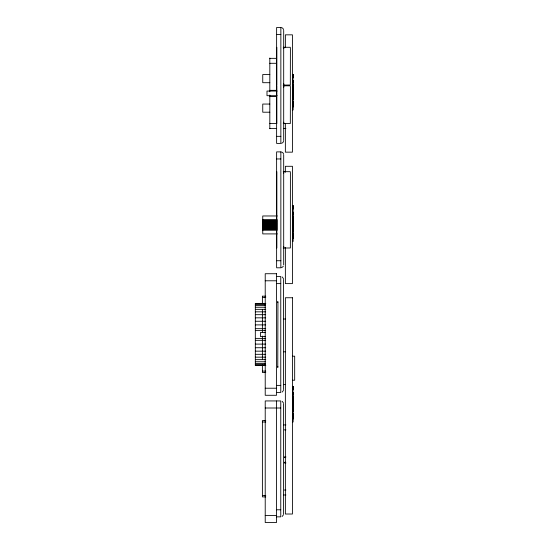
<?xml version="1.0" encoding="UTF-8"?>
<svg xmlns="http://www.w3.org/2000/svg" width="550" height="550" viewBox="0 0 550 550"><rect width="100%" height="100%" fill="white"/><g stroke="black" fill="none" stroke-linecap="round" stroke-linejoin="round"><path stroke-width="0.82" d="M283.752 48.703L283.869 47.286M283.752 87.223L283.869 85.807M283.752 173.092L283.869 171.683M277.764 301.311L277.764 302.679M277.936 301.991L277.764 367.689M276.829 171.683L276.829 248.009M283.594 141.316L282.858 142.581L281.593 143.309M283.498 390.362L282.178 392.074M283.498 514.752L282.178 516.464M276.829 47.286L276.829 85.099M283.312 266.386L281.593 267.706M276.829 85.807L276.829 123.619M276.623 34.568L280.857 34.568M283.236 47.286L290.276 47.286L290.4 48.703L290.324 84.996L283.236 85.099M269.816 58.341L276.602 58.348M269.816 63.298L276.602 63.298M292.435 74.36L293.143 74.36L293.143 77.873L292.435 77.873L293.143 77.818M292.435 74.436L293.143 74.504M269.816 74.552L262.749 74.552L262.749 82.699L269.816 82.699M292.435 74.621L293.143 74.621M292.435 74.773L293.143 74.773M292.435 74.965L293.143 74.965M292.435 75.185L293.143 75.185M292.435 75.439L293.143 75.439M292.435 75.721L293.143 75.721M292.435 76.037L293.143 76.037M292.435 76.532L293.143 76.532M292.435 76.993L293.143 76.993M292.435 77.385L293.143 77.385M292.435 77.653L293.143 77.653M292.435 78.698L293.143 78.698L293.143 79.386L292.435 79.386M292.435 80.431L293.143 80.472L293.143 83.703L292.435 83.703M292.435 80.554L293.143 80.554M292.435 80.685L293.143 80.685M292.435 80.877L293.143 80.877M292.435 81.139L293.143 81.139M292.435 81.462L293.143 81.462M292.435 81.812L293.143 81.812M292.435 82.204L293.143 82.204M292.435 82.548L293.143 82.548M292.435 82.844L293.143 82.844M292.435 83.091L293.143 83.091M292.435 84.542L293.143 84.562M292.435 84.638L293.143 84.638M292.435 84.741L293.143 84.803M292.435 85.037L293.143 85.037M292.435 85.319L293.143 85.319M292.435 85.635L293.143 85.635M283.236 85.807L290.276 85.807L290.4 87.223L290.324 123.509L283.236 123.619M292.435 85.992L293.143 85.992M292.435 86.391L293.143 86.391M292.435 86.749L293.143 86.749M292.435 87.079L293.143 87.079M292.435 87.381L293.143 87.381M292.435 87.656L293.143 87.656M292.435 87.931L293.143 87.931M292.435 88.124L293.143 88.124M293.143 88.248L292.435 88.241L293.143 88.282L293.143 84.508M293.143 88.839L292.435 88.839L293.143 88.887L293.143 92.18L292.435 92.18M292.435 88.997L293.143 89.038M292.435 89.079L293.143 89.079M292.435 89.279L293.143 89.224M292.435 89.444L293.143 89.444M292.435 89.753L293.143 89.753M292.435 90.138L293.143 90.138M269.816 90.338L276.602 90.338M292.435 90.585L293.143 90.585M292.435 90.887L293.143 90.887M277.138 91.052L266.991 91.052L266.991 95.7L277.138 95.7M292.435 91.176L293.143 91.176M292.435 91.609L293.143 91.609M292.435 91.733L293.143 91.802M293.143 91.919L292.435 91.919L293.143 92.036M292.435 92.07L293.143 92.104M292.435 92.751L293.143 92.751L293.143 96.456L292.435 96.436M293.143 92.861L292.435 92.964L293.143 92.998M292.435 93.088L293.143 93.088M292.435 93.211L293.143 93.211M292.435 93.411L293.143 93.411M292.435 93.686L293.143 93.686M292.435 94.057L293.143 94.057M292.435 94.524L293.143 94.524M292.435 95.012L293.143 95.012M292.435 95.439L293.143 95.439M292.435 95.789L293.143 95.789M292.435 96.044L293.143 96.044L292.435 96.167M292.435 96.257L293.143 96.223M292.435 96.367L293.143 96.339M269.816 96.415L276.602 96.415M292.435 97.316L293.143 97.274L293.143 100.547L292.435 100.547M292.435 97.398L293.143 97.398M292.435 97.522L293.143 97.522M292.435 97.714L293.143 97.714M292.435 97.983L293.143 97.983M292.435 98.299L293.143 98.299M292.435 98.649L293.143 98.649M292.435 99.048L293.143 99.048M292.435 99.392L293.143 99.392M292.435 99.688L293.143 99.688M292.435 99.935L293.143 99.935M292.435 101.392L293.143 101.392L293.143 105.098M292.435 101.564L293.143 101.496M292.435 101.64L293.143 101.606M292.435 101.723L293.143 101.723M292.435 101.853L293.143 101.853M292.435 102.046L293.143 102.046M292.435 102.328L293.143 102.328M292.435 102.699L293.143 102.699M292.435 103.166L293.143 103.166M292.435 103.654L293.143 103.654M269.816 104.053L262.749 104.053L262.749 112.207L269.816 112.207M292.435 104.081L293.143 104.081M292.435 104.424L293.143 104.424M292.435 104.679L293.143 104.679M292.435 104.858L293.143 104.809M292.435 104.961L293.143 104.981L292.435 105.064M292.435 105.758L293.143 105.744L293.143 109.959L292.435 109.959M292.435 105.882L293.143 105.827M292.435 106.081L293.143 106.081M292.435 106.329L293.143 106.329M292.435 106.638L293.143 106.638M292.435 107.016L293.143 107.016M269.816 123.454L276.602 123.454M269.816 128.404L276.602 128.404M283.387 128.404L285.931 128.404M276.623 136.338L280.857 136.338M276.623 158.957L280.857 158.957M283.236 171.683L290.276 171.683L290.4 173.092L290.366 247.596L290.297 247.995L283.236 248.009M292.435 205.817L293.143 205.817L293.143 209.33L292.435 209.275M292.435 205.886L293.143 205.899M292.435 205.961L293.143 205.961M292.435 206.078L293.143 206.078M292.435 206.229L293.143 206.229M292.435 206.422L293.143 206.422M292.435 206.642L293.143 206.642M292.435 206.896L293.143 206.896M292.435 207.178L293.143 207.178M292.435 207.494L293.143 207.494M292.435 207.989L293.143 207.989M292.435 208.457L293.143 208.457M292.435 208.842L293.143 208.842M292.435 209.11L293.143 209.11M292.435 210.162L293.143 210.162L293.143 210.843L292.435 210.843M292.435 211.894L293.143 211.894L293.143 215.167L292.435 215.167M292.435 212.011L293.143 211.929M292.435 212.142L293.143 212.142M292.435 212.334L293.143 212.334M292.435 212.596L293.143 212.596M292.435 212.919L293.143 212.919M292.435 213.269L293.143 213.269M292.435 213.661L293.143 213.661M292.435 214.005L293.143 214.005M292.435 214.301L293.143 214.301M292.435 214.548L293.143 214.548M277.317 215.971L262.749 215.971L262.749 233.908L277.317 233.908M292.435 215.964L293.143 216.019M292.435 216.095L293.143 216.095M292.435 216.494L293.143 216.494M292.435 216.776L293.143 216.776M292.435 217.092L293.143 217.092M292.435 217.449L293.143 217.449M292.435 217.848L293.143 217.848M292.435 218.206L293.143 218.206M292.435 218.542L293.143 218.542M292.435 218.845L293.143 218.845M292.435 219.113L293.143 219.113M292.435 219.388L293.143 219.388M292.435 219.581L293.143 219.581M262.749 219.649L277.173 219.649M292.435 219.704L293.143 219.739L293.143 215.964M262.749 220.357L277.173 220.357M292.435 220.344L293.143 220.296L293.143 223.637L292.435 223.637M293.143 220.447L292.435 220.495L293.143 220.536M292.435 220.681L293.143 220.653M292.435 220.736L293.143 220.736M292.435 220.901L293.143 220.901M262.749 221.066L277.173 221.066M292.435 221.21L293.143 221.21M292.435 221.595L293.143 221.595M262.749 221.767L277.173 221.767M292.435 222.042L293.143 222.042M292.435 222.351L293.143 222.351M262.749 222.475L277.173 222.475M292.435 222.633L293.143 222.633M292.435 223.066L293.143 223.066M262.749 223.183L277.173 223.183M292.435 223.19L293.143 223.19M292.435 223.259L293.143 223.259M292.435 223.376L293.143 223.403M292.435 223.561L293.143 223.527M262.749 223.891L277.173 223.891M292.435 224.208L293.143 224.208L293.143 227.92L292.435 227.893M292.435 224.317L293.143 224.379M292.435 224.428L293.143 224.462M262.749 224.599L277.173 224.599M292.435 224.544L293.143 224.544M292.435 224.668L293.143 224.668M292.435 224.867L293.143 224.867M292.435 225.143L293.143 225.143M262.749 225.301L277.173 225.301M292.435 225.514L293.143 225.514M292.435 225.981L293.143 225.981M262.749 226.009L277.173 226.009M292.435 226.469L293.143 226.469M262.749 226.717L277.173 226.717M292.435 226.896L293.143 226.896M292.435 227.246L293.143 227.246M262.749 227.425L277.173 227.425M292.435 227.432L293.143 227.432M292.435 227.501L293.143 227.562M292.435 227.679L293.143 227.714M292.435 227.782L293.143 227.796M262.749 228.133L277.173 228.133M262.749 228.834L277.173 228.834M293.143 228.855L292.435 228.772L293.143 228.731L293.143 232.004L292.435 232.004M292.435 228.986L293.143 228.986M292.435 229.171L293.143 229.171M262.749 229.542L277.173 229.542M292.435 229.439L293.143 229.439M292.435 229.762L293.143 229.762M292.435 230.106L293.143 230.106M262.749 230.251L277.173 230.251M292.435 230.505L293.143 230.505M292.435 230.849L293.143 230.849M292.435 231.144L293.143 231.144M292.435 231.392L293.143 231.392M292.435 232.849L293.143 232.849L293.143 236.555L292.435 236.555M292.435 232.952L293.143 232.952M292.435 233.062L293.143 233.062M292.435 233.179L293.143 233.179M292.435 233.31L293.143 233.31M292.435 233.502L293.143 233.502M292.435 233.784L293.143 233.784M292.435 234.156L293.143 234.156M292.435 234.623L293.143 234.623M292.435 235.111L293.143 235.111M292.435 235.538L293.143 235.538M292.435 235.881L293.143 235.881M292.435 236.136L293.143 236.136M292.435 236.266L293.143 236.266M292.435 236.314L293.143 236.424M292.435 236.466L293.143 236.521M292.435 237.215L293.143 237.174L293.143 241.416L292.435 241.416M292.435 237.346L293.143 237.284M292.435 237.538L293.143 237.538M292.435 237.786L293.143 237.786M292.435 238.095L293.143 238.095M292.435 238.473L293.143 238.473M276.623 260.734L280.857 260.734M276.526 276.547L280.761 276.547L280.761 392.453L276.526 392.453M265.217 280.789L276.526 280.789M276.526 283.614L280.761 283.614M262.391 296.182L265.781 296.182M262.391 297.591L265.781 297.591M265.712 303.407L255.324 303.407L255.324 365.592L265.712 365.592M255.324 303.655L265.781 303.655M255.324 304.384L265.217 304.384M255.324 305.594L265.217 305.594M255.324 307.257L265.217 307.257M255.324 309.347L265.781 309.347M255.324 311.836L265.712 311.836M255.324 314.683L265.712 314.683M255.324 317.838L265.712 317.838M283.752 319.021L285.368 319.021M255.324 321.262L265.712 321.262M255.324 324.892L265.712 324.892M255.324 328.673L265.712 328.673M255.324 330.612L265.712 330.612M265.464 332.454L260.452 332.454L260.452 336.545L265.464 336.545M255.324 338.387L265.712 338.387M255.324 340.326L265.712 340.326M255.324 344.107L265.712 344.107M255.324 347.738L265.712 347.738M255.324 351.161L265.712 351.161M283.752 351.814L285.368 351.814M255.324 354.317L265.712 354.317M292.435 356.201L294.676 356.201L294.676 380.229L292.435 380.229M255.324 357.163L265.712 357.163M255.324 359.652L265.781 359.652M255.324 361.749L265.217 361.749M255.324 363.413L265.217 363.413M255.324 364.616L265.217 364.616M255.324 365.351L265.781 365.351M262.391 371.099L265.781 371.099M265.781 372.508L262.391 372.508L262.391 365.118M283.752 384.608L285.368 384.608M276.526 385.385L280.761 385.385M292.435 386.368L293.143 386.368L293.143 389.874L292.435 389.874M292.435 386.43L293.143 386.444M292.435 386.623L293.143 386.623M292.435 386.774L293.143 386.774M292.435 386.966L293.143 386.966M292.435 387.186L293.143 387.186M292.435 387.441L293.143 387.441M292.435 387.723L293.143 387.723M292.435 388.039L293.143 388.039M265.217 388.217L276.526 388.217M292.435 388.541L293.143 388.541M292.435 389.001L293.143 389.001M292.435 389.386L293.143 389.386M292.435 389.661L293.143 389.661M292.435 389.84L293.143 389.819M292.435 390.706L293.143 390.706L293.143 391.387L292.435 391.387M292.435 392.439L293.143 392.473L293.143 395.711L292.435 395.711M292.435 392.556L293.143 392.556M292.435 392.686L293.143 392.686M292.435 392.879L293.143 392.879M292.435 393.147L293.143 393.147M292.435 393.463L293.143 393.463M292.435 393.814L293.143 393.814M292.435 394.206L293.143 394.206M292.435 394.556L293.143 394.556M292.435 394.852L293.143 394.852M292.435 395.092L293.143 395.092M292.435 396.543L293.143 396.571L292.435 396.639M292.435 396.743L293.143 396.804M292.435 397.038L293.143 397.038M292.435 397.32L293.143 397.32M292.435 397.643L293.143 397.643M292.435 398.001L293.143 398.001M292.435 398.393L293.143 398.393M292.435 398.757L293.143 398.757M292.435 399.087L293.143 399.087M292.435 399.389L293.143 399.389M292.435 399.664L293.143 399.664M292.435 399.933L293.143 399.933M292.435 400.125L293.143 400.152M292.435 400.242L293.143 400.249M292.435 400.283L293.143 400.283L293.143 396.509M292.435 400.84L293.143 400.84L293.143 404.188L292.435 404.188M292.435 400.881L293.143 400.888M292.435 400.991L293.143 401.039L292.435 401.197M292.435 401.225L293.143 401.225M292.435 401.445L293.143 401.445M292.435 401.754L293.143 401.754M292.435 402.146L293.143 402.146M292.435 402.586L293.143 402.586M292.435 402.896L293.143 402.896M292.435 403.178L293.143 403.178M292.435 403.611L293.143 403.611M292.435 403.803L293.143 403.803M292.435 404.037L293.143 403.947M292.435 404.071L293.143 404.112M292.435 404.752L293.143 404.862M292.435 404.972L293.143 404.972M292.435 405.089L293.143 405.006M292.435 405.219L293.143 405.219M292.435 405.412L293.143 405.412M292.435 405.694L293.143 405.694M292.435 406.065L293.143 406.065M292.435 406.533L293.143 406.533M292.435 407.021L293.143 407.021M292.435 407.44L293.143 407.44M292.435 407.791L293.143 407.791M265.217 408.004L280.761 408.004M292.435 407.976L293.143 408.045M292.435 408.327L293.143 408.348M292.435 408.43L293.143 408.444L293.143 404.752M292.435 409.276L293.143 409.317L293.143 412.548L292.435 412.548M292.435 409.399L293.143 409.399M292.435 409.53L293.143 409.53M292.435 409.716L293.143 409.716M292.435 409.984L293.143 409.984M292.435 410.307L293.143 410.307M292.435 410.658L293.143 410.658M292.435 411.049L293.143 411.049M292.435 411.393L293.143 411.393M292.435 411.689L293.143 411.689M292.435 411.936L293.143 411.936M292.435 413.394L293.143 413.394L293.143 417.099M292.435 413.566L293.143 413.504M292.435 413.607L293.143 413.607M292.435 413.724L293.143 413.724M292.435 413.854L293.143 413.854M292.435 414.047L293.143 414.047M292.435 414.329L293.143 414.329M292.435 414.7L293.143 414.7M292.435 415.168L293.143 415.168M292.435 415.656L293.143 415.656M292.435 416.082L293.143 416.082M292.435 416.433L293.143 416.433M292.435 416.742L293.143 416.687M292.435 416.811L293.143 416.866M292.435 416.9L293.143 416.982M292.435 417.01L293.143 417.079M292.435 417.746L293.143 417.759L293.143 421.96L292.435 421.96M292.435 417.89L293.143 417.89M292.435 418.082L293.143 418.082M292.435 418.337L293.143 418.337M292.435 418.646L293.143 418.646M292.435 419.018L293.143 419.018M265.781 420.571L262.391 420.571L262.391 496.891L265.781 496.904M262.391 421.987L265.781 421.987M283.387 424.923L285.931 424.923M284.24 429.873L285.931 429.873M284.24 456.913L285.931 456.913M284.357 457.627L285.739 457.627M284.357 462.275L285.739 462.275M284.24 462.99L285.931 462.99M284.24 490.029L285.931 490.029M283.387 494.979L285.931 494.979M262.391 495.488L265.781 495.488M276.526 509.781L280.761 509.781M265.217 515.433L276.526 515.433M276.526 516.849L280.761 516.849L280.761 400.936L265.217 400.936L265.217 522.5L276.526 522.5L276.526 400.936M281.593 27.596L282.858 28.325L283.594 29.597M281.593 151.986L282.858 152.721L283.594 153.986M283.855 85.092L283.752 83.689M283.855 123.606L283.752 122.203M283.855 247.995L283.752 246.599M282.178 276.925L283.498 278.644M282.178 401.314L283.498 403.033M277.764 366.328L277.936 367.008M285.368 47.678L285.368 34.836L292.435 34.836L292.435 152.157L285.368 152.157L285.368 123.894M285.368 172.287L285.368 166.292L292.435 166.292L292.435 283.614L285.368 283.614L285.368 247.397M283.69 30.326L283.69 140.58M283.69 154.715L283.69 264.969M283.594 279.373L283.594 389.627M283.594 403.762L283.594 514.016M269.816 58.039L269.816 91.857M269.816 95.033L269.816 128.714M262.391 296.196L262.391 303.655M262.391 309.347L262.391 332.64M262.391 336.057L262.391 359.652M280.857 27.5L276.623 27.5L276.623 143.406L280.857 143.406L280.857 27.5M280.857 151.889L276.623 151.889L276.623 267.802L280.857 267.802L280.857 151.889M293.143 216.198L292.435 216.198L293.143 216.26M276.526 273.721L265.217 273.721L265.217 395.285L276.526 395.285L276.526 273.721M292.435 297.749L285.368 297.749L285.368 514.016L292.435 514.016L292.435 297.749M293.143 408.176L292.435 408.176L293.143 408.224"/></g></svg>
